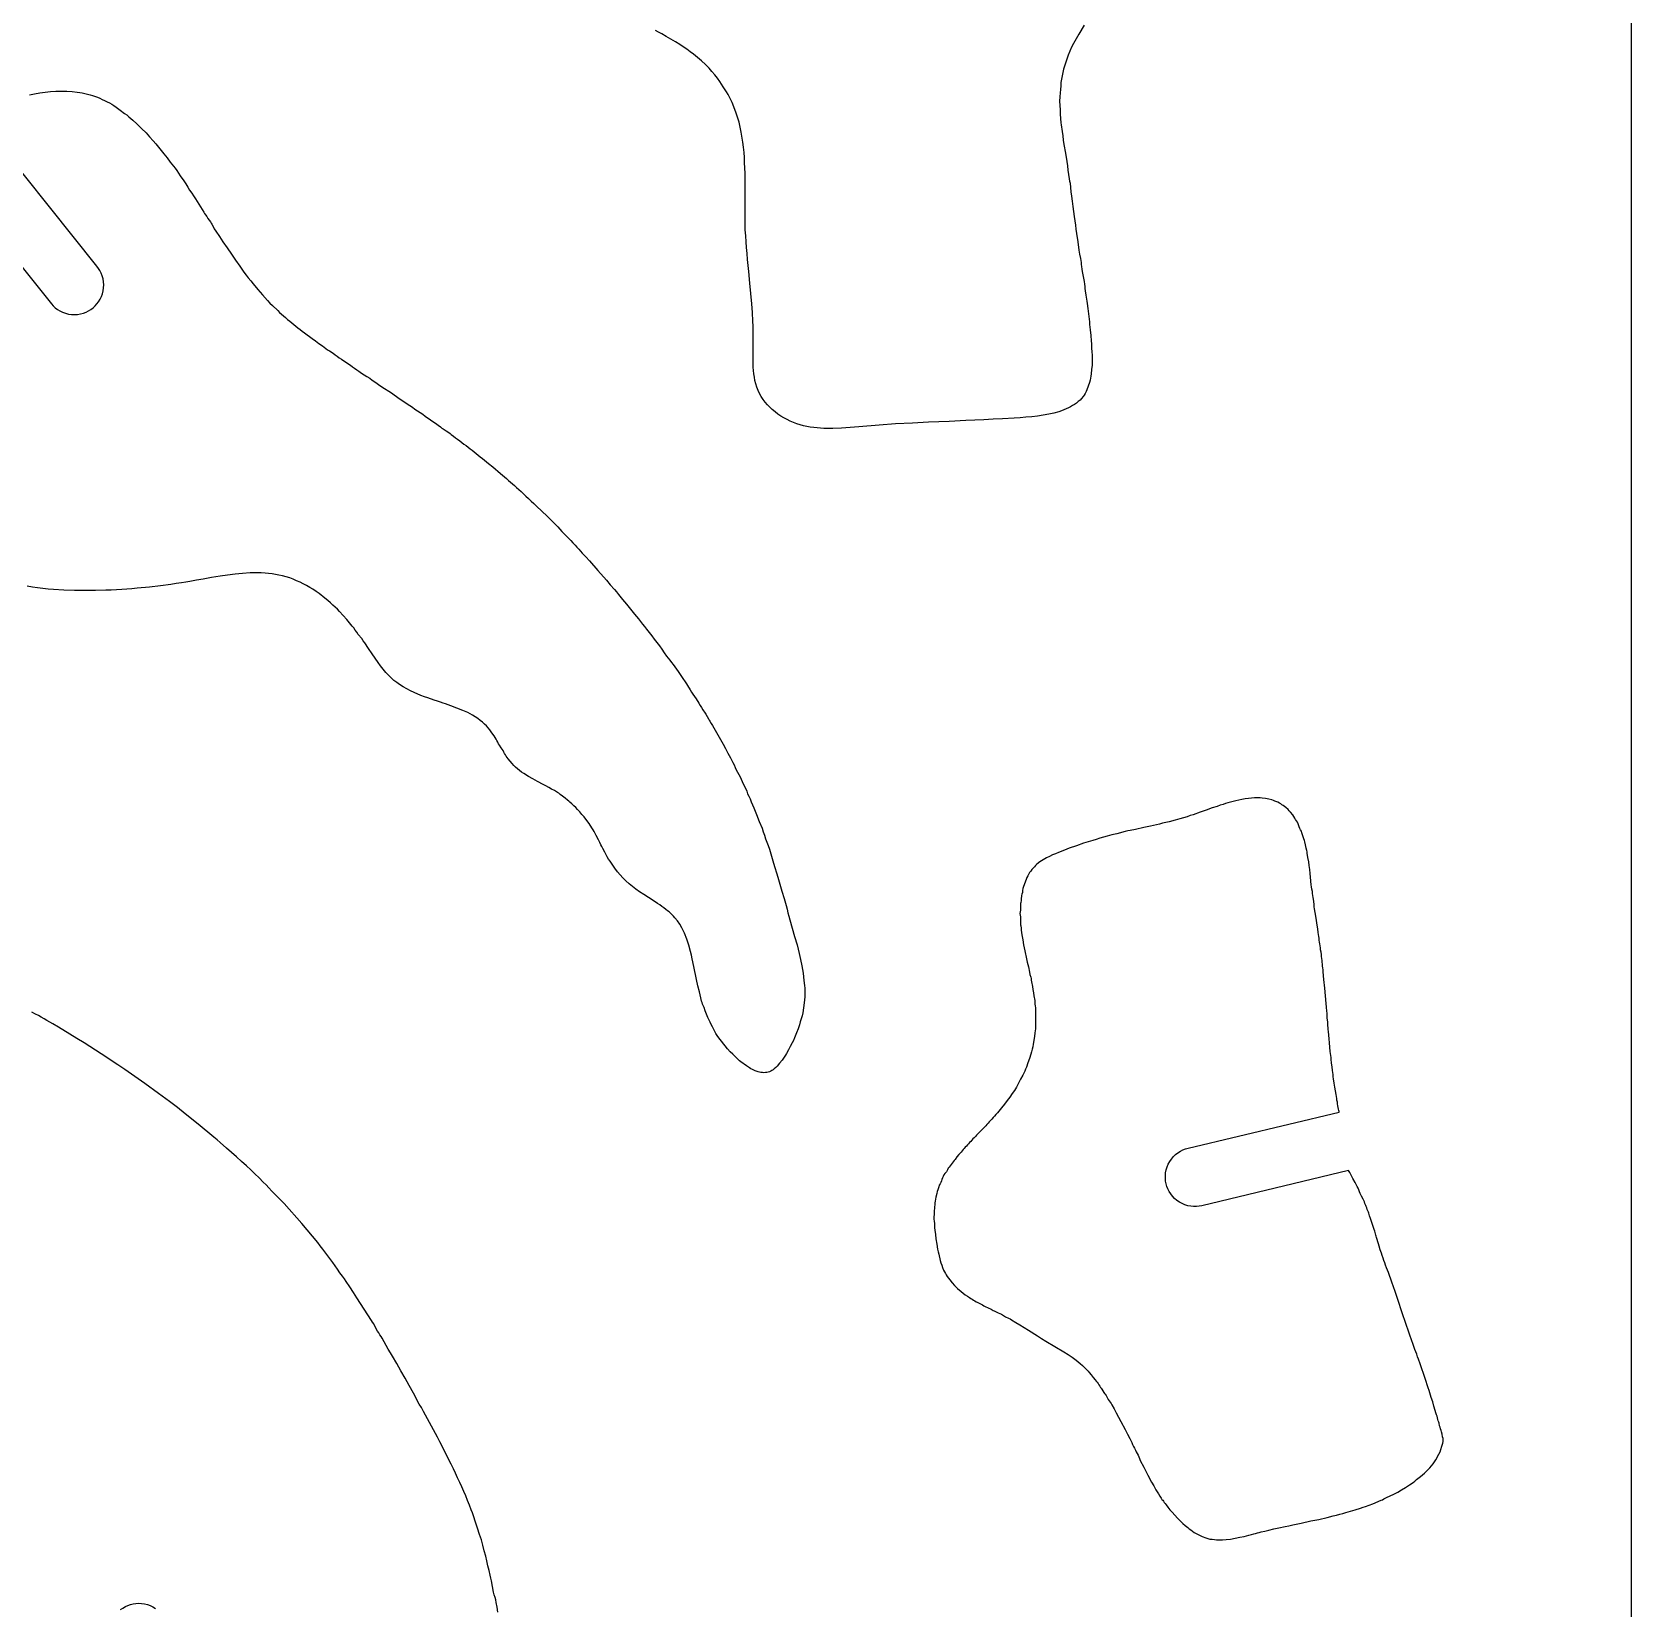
# Model space of a CAD drawing. Extents: x 0 to 1525, y 0 to 1525.
# Drawn here: x 1259 to 1525, y 804.8 to 1067.1 of the extents above; entities that cross this region are included whole.
import ezdxf

# ---------------------------------------------------------------- set-up
doc = ezdxf.new("R2010")
doc.units = 0
doc.header["$MEASUREMENT"] = 0

msp = doc.modelspace()

# ---------------------------------------------------------------- linework, layer by layer
for points in [[(0, 0), (0, 1525), (1525, 1525), (1525, 0), (0, 0)], [(1453.59, 871.76), (1453.15, 871.68), (1452.7, 871.63), (1452.22, 871.63), (1451.75, 871.68), (1451.26, 871.77), (1450.78, 871.92), (1450.31, 872.11), (1449.87, 872.36), (1449.45, 872.64), (1449.06, 872.97), (1448.72, 873.33), (1448.42, 873.72), (1448.16, 874.13), (1447.95, 874.55), (1447.78, 874.97), (1447.66, 875.41), (1447.57, 875.85), (1447.53, 876.3), (1447.53, 876.77), (1447.57, 877.25), (1447.67, 877.74), (1447.81, 878.21), (1448.01, 878.68), (1448.25, 879.13), (1448.54, 879.54), (1448.87, 879.93), (1449.23, 880.27), (1449.62, 880.58), (1450.02, 880.83), (1450.45, 881.05), (1450.87, 881.21), (1451.3, 881.34), (1476.42, 887.34), (1476.42, 887.47), (1476.4, 887.6), (1476.34, 887.86), (1476.27, 888.12), (1476.23, 888.38), (1476.19, 888.7), (1476.14, 889.01), (1476.08, 889.32), (1476.03, 889.63), (1475.99, 889.95), (1475.94, 890.26), (1475.83, 890.89), (1475.74, 891.52), (1475.63, 892.14), (1475.52, 892.87), (1475.46, 893.24), (1475.42, 893.61), (1475.35, 894.25), (1475.26, 894.88), (1475.17, 895.5), (1475.12, 896.13), (1475.09, 896.45), (1475.05, 896.77), (1475, 897.08), (1474.97, 897.4), (1474.9, 898.14), (1474.84, 898.87), (1474.78, 899.51), (1474.71, 900.14), (1474.66, 900.77), (1474.63, 901.09), (1474.59, 901.4), (1474.55, 901.71), (1474.54, 902.03), (1474.54, 902.35), (1474.5, 902.66), (1474.45, 903.03), (1474.43, 903.41), (1474.42, 903.79), (1474.38, 904.16), (1474.31, 904.79), (1474.26, 905.42), (1474.16, 906.69), (1474.06, 907.95), (1473.91, 909.43), (1473.8, 910.7), (1473.77, 911.02), (1473.72, 911.33), (1473.68, 911.64), (1473.65, 911.96), (1473.63, 912.28), (1473.6, 912.59), (1473.53, 913.22), (1473.48, 913.59), (1473.42, 913.95), (1473.36, 914.32), (1473.33, 914.69), (1473.3, 915.01), (1473.24, 915.32), (1473.17, 915.63), (1473.14, 915.94), (1473.12, 916.26), (1473.07, 916.58), (1472.97, 917.21), (1472.87, 917.84), (1472.77, 918.47), (1472.68, 919.2), (1472.57, 919.93), (1472.47, 920.56), (1472.36, 921.19), (1472.31, 921.5), (1472.27, 921.81), (1472.2, 922.44), (1472.1, 923.07), (1472.05, 923.38), (1472.02, 923.7), (1471.98, 924.07), (1471.92, 924.44), (1471.86, 924.81), (1471.81, 925.18), (1471.7, 926.44), (1471.62, 927.07), (1471.55, 927.71), (1471.52, 928.03), (1471.47, 928.35), (1471.37, 928.99), (1471.25, 929.71), (1471.14, 930.44), (1471.11, 930.65), (1471.06, 930.86), (1470.96, 931.28), (1470.84, 931.79), (1470.71, 932.3), (1470.65, 932.56), (1470.57, 932.81), (1470.4, 933.31), (1470.24, 933.82), (1470.16, 934.07), (1470.03, 934.32), (1469.91, 934.56), (1469.8, 934.81), (1469.64, 935.31), (1469.58, 935.45), (1469.52, 935.57), (1469.36, 935.8), (1469.19, 936.02), (1469.04, 936.25), (1468.88, 936.52), (1468.71, 936.78), (1468.32, 937.27), (1468.14, 937.47), (1467.94, 937.67), (1467.55, 938.04), (1467.36, 938.21), (1467.15, 938.35), (1466.93, 938.48), (1466.72, 938.62), (1466.49, 938.77), (1466.25, 938.89), (1465.73, 939.1), (1465.49, 939.2), (1465.24, 939.28), (1464.73, 939.42), (1464.46, 939.48), (1464.19, 939.53), (1463.63, 939.59), (1463.31, 939.62), (1462.99, 939.63), (1462.33, 939.62), (1461.83, 939.59), (1461.33, 939.53), (1460.78, 939.46), (1460.51, 939.42), (1460.23, 939.36), (1459.73, 939.25), (1459.24, 939.13), (1457.93, 938.79), (1457.53, 938.68), (1457.14, 938.55), (1456.63, 938.39), (1456.14, 938.22), (1455.33, 937.95), (1454.33, 937.6), (1453.33, 937.24), (1452.13, 936.83), (1451.64, 936.67), (1451.13, 936.5), (1449.93, 936.14), (1449.13, 935.91), (1448.14, 935.65), (1447.58, 935.53), (1447.03, 935.4), (1446.53, 935.28), (1446.03, 935.17), (1445.03, 934.93), (1444.48, 934.83), (1443.93, 934.71), (1442.53, 934.39), (1441.68, 934.21), (1441.26, 934.13), (1440.83, 934.02), (1439.43, 933.67), (1438.63, 933.46), (1437.83, 933.24), (1436.64, 932.9), (1436.03, 932.72), (1435.44, 932.53), (1434.68, 932.31), (1434.31, 932.2), (1433.93, 932.08), (1432.73, 931.67), (1431.54, 931.24), (1430.74, 930.94), (1429.73, 930.55), (1429.23, 930.34), (1428.74, 930.13), (1428.23, 929.9), (1427.73, 929.65), (1427.45, 929.5), (1427.17, 929.34), (1426.9, 929.15), (1426.65, 928.96), (1426.16, 928.6), (1425.94, 928.4), (1425.73, 928.17), (1425.53, 927.93), (1425.32, 927.69), (1425.12, 927.45), (1424.94, 927.2), (1424.62, 926.65), (1424.48, 926.36), (1424.36, 926.07), (1423.92, 924.88), (1423.87, 924.72), (1423.83, 924.56), (1423.77, 924.23), (1423.73, 923.9), (1423.65, 923.58), (1423.61, 923.41), (1423.58, 923.25), (1423.55, 922.91), (1423.52, 922.58), (1423.46, 922.24), (1423.43, 922.08), (1423.42, 921.92), (1423.44, 921.58), (1423.45, 921.24), (1423.44, 921.08), (1423.4, 920.92), (1423.35, 920.65), (1423.33, 920.37), (1423.35, 920.09), (1423.4, 919.81), (1423.43, 919.63), (1423.45, 919.45), (1423.44, 919.07), (1423.43, 918.69), (1423.43, 918.51), (1423.46, 918.33), (1423.52, 917.96), (1423.56, 917.59), (1423.6, 917.22), (1423.66, 916.86), (1423.8, 916.03), (1423.93, 915.19), (1424.03, 914.68), (1424.16, 914.17), (1424.21, 913.91), (1424.25, 913.65), (1424.29, 913.39), (1424.35, 913.14), (1424.56, 912.31), (1424.75, 911.49), (1424.91, 910.65), (1425, 910.23), (1425.12, 909.82), (1425.18, 909.56), (1425.22, 909.3), (1425.25, 909.03), (1425.31, 908.77), (1425.38, 908.52), (1425.42, 908.25), (1425.5, 907.73), (1425.59, 907.21), (1425.66, 906.69), (1425.7, 906.43), (1425.76, 906.17), (1425.81, 905.9), (1425.82, 905.63), (1425.83, 905.31), (1425.87, 905), (1425.92, 904.69), (1425.94, 904.37), (1425.94, 903.63), (1425.93, 902.88), (1425.93, 902.45), (1425.94, 902.02), (1425.94, 901.6), (1425.9, 901.18), (1425.82, 900.54), (1425.74, 899.9), (1425.54, 898.63), (1425.46, 898.21), (1425.37, 897.79), (1425.26, 897.37), (1425.13, 896.96), (1424.9, 896.25), (1424.66, 895.53), (1424.42, 894.84), (1424.28, 894.49), (1424.13, 894.15), (1423.79, 893.48), (1423.44, 892.81), (1423.09, 892.17), (1422.91, 891.85), (1422.74, 891.52), (1422.59, 891.23), (1422.41, 890.96), (1422.04, 890.44), (1421.64, 889.83), (1421.21, 889.25), (1420.74, 888.64), (1420.25, 888.05), (1419.8, 887.48), (1419.57, 887.2), (1419.32, 886.93), (1419.1, 886.69), (1418.89, 886.44), (1418.68, 886.19), (1418.45, 885.96), (1418.23, 885.74), (1418.04, 885.51), (1417.84, 885.27), (1417.63, 885.05), (1417.08, 884.5), (1416.54, 883.95), (1416.33, 883.73), (1416.13, 883.51), (1415.94, 883.28), (1415.72, 883.06), (1415.52, 882.87), (1415.34, 882.67), (1415.15, 882.46), (1414.94, 882.27), (1414.76, 882.09), (1414.59, 881.88), (1414.43, 881.68), (1414.24, 881.49), (1414.06, 881.3), (1413.89, 881.1), (1413.73, 880.89), (1413.55, 880.7), (1413.36, 880.51), (1413.19, 880.3), (1412.85, 879.88), (1412.54, 879.48), (1412.38, 879.28), (1412.21, 879.08), (1412.04, 878.87), (1411.88, 878.63), (1411.73, 878.4), (1411.55, 878.19), (1411.47, 878.09), (1411.4, 877.99), (1411.28, 877.76), (1411.17, 877.53), (1411.1, 877.42), (1411.02, 877.32), (1410.84, 877.11), (1410.69, 876.88), (1410.56, 876.63), (1410.44, 876.38), (1410.35, 876.14), (1410.26, 875.9), (1410.16, 875.65), (1410.04, 875.42), (1409.91, 875.18), (1409.82, 874.92), (1409.67, 874.41), (1409.58, 874.11), (1409.5, 873.8), (1409.36, 873.17), (1409.22, 872.55), (1409.17, 872.24), (1409.16, 871.92), (1409.14, 871.6), (1409.09, 871.28), (1409.05, 870.97), (1409.04, 870.65), (1409.04, 870.28), (1409.03, 869.91), (1409.02, 869.54), (1409.05, 869.17), (1409.1, 868.81), (1409.12, 868.44), (1409.14, 868.07), (1409.17, 867.71), (1409.26, 866.97), (1409.36, 866.23), (1409.5, 865.37), (1409.63, 864.52), (1409.71, 864.1), (1409.81, 863.68), (1410.06, 862.66), (1410.17, 862.25), (1410.31, 861.85), (1410.47, 861.46), (1410.64, 861.07), (1410.92, 860.51), (1411.08, 860.24), (1411.25, 859.99), (1411.64, 859.46), (1412.03, 858.95), (1412.46, 858.47), (1412.93, 858.02), (1413.57, 857.47), (1413.9, 857.2), (1414.24, 856.95), (1414.6, 856.72), (1414.94, 856.47), (1415.16, 856.32), (1415.39, 856.2), (1415.63, 856.07), (1415.84, 855.92), (1416.03, 855.8), (1416.23, 855.7), (1416.64, 855.51), (1417.08, 855.25), (1417.3, 855.12), (1417.53, 855.01), (1418.03, 854.78), (1418.54, 854.55), (1418.72, 854.46), (1418.89, 854.36), (1419.06, 854.26), (1419.24, 854.17), (1419.73, 853.94), (1420.24, 853.7), (1420.42, 853.61), (1420.59, 853.51), (1420.93, 853.3), (1421.44, 853.05), (1421.69, 852.92), (1421.93, 852.78), (1422.63, 852.35), (1423.34, 851.93), (1424.75, 851.05), (1426.23, 850.11), (1426.93, 849.67), (1427.64, 849.23), (1429.13, 848.35), (1430.62, 847.46), (1431.33, 847.02), (1432.02, 846.54), (1432.69, 846.05), (1433.34, 845.52), (1433.74, 845.17), (1434.12, 844.79), (1434.49, 844.42), (1434.67, 844.23), (1434.84, 844.04), (1435.18, 843.62), (1435.52, 843.21), (1435.83, 842.8), (1435.99, 842.6), (1436.16, 842.41), (1436.33, 842.2), (1436.46, 841.97), (1436.6, 841.73), (1436.76, 841.52), (1436.86, 841.39), (1436.96, 841.26), (1437.14, 840.97), (1437.31, 840.68), (1437.41, 840.54), (1437.51, 840.41), (1437.67, 840.21), (1437.79, 839.98), (1438.03, 839.52), (1438.17, 839.29), (1438.34, 839.07), (1438.5, 838.85), (1438.64, 838.61), (1438.98, 837.97), (1439.34, 837.32), (1440.14, 835.84), (1440.84, 834.53), (1441.23, 833.78), (1441.64, 833.03), (1441.8, 832.7), (1441.93, 832.36), (1442.06, 832.02), (1442.23, 831.69), (1442.39, 831.4), (1442.53, 831.12), (1442.68, 830.83), (1442.84, 830.55), (1442.99, 830.26), (1443.1, 829.97), (1443.2, 829.68), (1443.33, 829.39), (1443.93, 828.24), (1444.63, 826.91), (1445.23, 825.79), (1445.58, 825.15), (1445.93, 824.51), (1446.15, 824.15), (1446.39, 823.8), (1446.63, 823.46), (1446.84, 823.09), (1446.95, 822.91), (1447.09, 822.75), (1447.23, 822.59), (1447.35, 822.41), (1447.49, 822.2), (1447.64, 821.99), (1447.96, 821.59), (1448.12, 821.37), (1448.29, 821.16), (1448.65, 820.76), (1449.08, 820.27), (1449.52, 819.79), (1449.98, 819.35), (1450.45, 818.91), (1450.84, 818.55), (1451.25, 818.21), (1451.51, 818), (1451.78, 817.81), (1452.33, 817.42), (1452.64, 817.22), (1452.96, 817.04), (1453.29, 816.88), (1453.64, 816.73), (1454.27, 816.49), (1454.6, 816.39), (1454.93, 816.31), (1455.31, 816.26), (1455.68, 816.21), (1456.06, 816.19), (1456.43, 816.17), (1457.04, 816.18), (1457.63, 816.22), (1458.39, 816.31), (1459.14, 816.43), (1459.89, 816.59), (1460.64, 816.75), (1461.44, 816.96), (1461.83, 817.06), (1462.23, 817.16), (1462.54, 817.23), (1462.83, 817.32), (1463.13, 817.4), (1463.44, 817.48), (1464.09, 817.63), (1464.73, 817.79), (1465.58, 817.98), (1466.43, 818.17), (1467.44, 818.4), (1468.08, 818.53), (1468.74, 818.66), (1470.13, 818.96), (1471.73, 819.31), (1472.39, 819.44), (1473.04, 819.57), (1474.43, 819.9), (1475.43, 820.15), (1475.98, 820.3), (1476.53, 820.43), (1477.04, 820.55), (1477.53, 820.7), (1478.34, 820.94), (1479.13, 821.19), (1479.99, 821.46), (1480.41, 821.59), (1480.84, 821.73), (1482.03, 822.18), (1483.44, 822.75), (1483.67, 822.85), (1483.89, 822.97), (1484.34, 823.2), (1485.54, 823.77), (1485.87, 823.94), (1486.19, 824.13), (1486.83, 824.51), (1487.49, 824.9), (1488.12, 825.32), (1488.73, 825.74), (1489.03, 825.96), (1489.32, 826.19), (1489.99, 826.72), (1490.31, 826.99), (1490.62, 827.28), (1491.08, 827.73), (1491.52, 828.18), (1491.8, 828.49), (1492.07, 828.81), (1492.32, 829.15), (1492.54, 829.51), (1493.04, 830.44), (1493.23, 830.82), (1493.37, 831.22), (1493.53, 831.74), (1493.67, 832.25), (1493.72, 832.52), (1493.74, 832.79), (1493.72, 833.06), (1493.66, 833.32), (1493.56, 833.73), (1493.46, 834.14), (1493.39, 834.39), (1493.3, 834.65), (1493.22, 834.9), (1493.15, 835.16), (1493.07, 835.57), (1493.01, 835.77), (1492.93, 835.97), (1492.84, 836.22), (1492.78, 836.48), (1492.72, 836.73), (1492.64, 836.98), (1492.53, 837.33), (1492.42, 837.69), (1492.22, 838.4), (1492, 839.12), (1491.76, 839.83), (1491.63, 840.23), (1491.51, 840.63), (1491.4, 841.04), (1491.27, 841.44), (1490.73, 843.04), (1490.47, 843.84), (1490.2, 844.64), (1489.91, 845.44), (1489.64, 846.25), (1489.5, 846.65), (1489.35, 847.06), (1489.04, 847.85), (1488.76, 848.65), (1488.47, 849.46), (1488.2, 850.25), (1487.94, 851.04), (1487.66, 851.85), (1487.37, 852.66), (1487.1, 853.46), (1486.84, 854.25), (1486.3, 855.85), (1486.04, 856.67), (1485.76, 857.48), (1485.2, 859.05), (1484.63, 860.65), (1484.32, 861.45), (1484.17, 861.85), (1484.04, 862.25), (1483.9, 862.65), (1483.75, 863.05), (1483.6, 863.46), (1483.46, 863.86), (1483.27, 864.45), (1483.1, 865.05), (1482.99, 865.41), (1482.87, 865.77), (1482.75, 866.12), (1482.66, 866.49), (1482.61, 866.69), (1482.53, 866.89), (1482.46, 867.08), (1482.41, 867.29), (1482.35, 867.55), (1482.27, 867.8), (1482.1, 868.3), (1481.83, 869.12), (1481.67, 869.62), (1481.5, 870.11), (1481.43, 870.31), (1481.38, 870.51), (1481.32, 870.71), (1481.23, 870.91), (1481.12, 871.15), (1481.04, 871.41), (1480.96, 871.66), (1480.9, 871.78), (1480.83, 871.9), (1480.76, 872.02), (1480.71, 872.14), (1480.63, 872.39), (1480.56, 872.64), (1480.51, 872.76), (1480.44, 872.88), (1480.18, 873.35), (1479.93, 873.82), (1479.8, 874.1), (1479.7, 874.39), (1479.59, 874.68), (1479.44, 874.97), (1479.26, 875.29), (1479.08, 875.62), (1478.74, 876.28), (1478.38, 876.94), (1478.21, 877.27), (1478.02, 877.6), (1453.59, 871.76)]]:
    msp.add_lwpolyline(points, close=True)
for points in [[(1434.04, 1068.19), (1433.12, 1066.7), (1432.67, 1065.94), (1432.25, 1065.17), (1431.93, 1064.53), (1431.65, 1063.87), (1431.38, 1063.2), (1431.13, 1062.52), (1430.85, 1061.71), (1430.6, 1060.88), (1430.39, 1060.05), (1430.23, 1059.2), (1430.15, 1058.64), (1430.11, 1058.08), (1430.07, 1057.52), (1430.01, 1056.96), (1429.94, 1056.25), (1429.93, 1055.53), (1429.95, 1054.82), (1430, 1054.11), (1430.05, 1053.39), (1430.08, 1052.68), (1430.13, 1051.96), (1430.18, 1051.61), (1430.24, 1051.25), (1430.31, 1050.89), (1430.36, 1050.53), (1430.44, 1049.81), (1430.51, 1049.09), (1430.62, 1048.37), (1430.89, 1046.93), (1431.13, 1045.49), (1431.22, 1044.77), (1431.3, 1044.05), (1431.4, 1043.33), (1431.53, 1042.61), (1431.6, 1042.26), (1431.66, 1041.9), (1431.74, 1041.18), (1431.82, 1040.46), (1431.91, 1039.75), (1432.04, 1038.9), (1432.15, 1038.05), (1432.25, 1037.2), (1432.37, 1036.35), (1432.55, 1034.94), (1432.64, 1034.24), (1432.75, 1033.54), (1432.96, 1032.16), (1433.14, 1030.77), (1433.25, 1030.09), (1433.38, 1029.4), (1433.5, 1028.71), (1433.54, 1028.37), (1433.57, 1028.02), (1433.61, 1027.61), (1433.67, 1027.19), (1433.84, 1026.37), (1434, 1025.54), (1434.07, 1025.13), (1434.1, 1024.71), (1434.13, 1024.36), (1434.17, 1024), (1434.29, 1023.3), (1434.42, 1022.6), (1434.47, 1022.25), (1434.51, 1021.9), (1434.6, 1021.03), (1434.73, 1020.16), (1434.84, 1019.28), (1434.89, 1018.85), (1434.92, 1018.41), (1434.95, 1017.95), (1434.99, 1017.49), (1435.1, 1016.58), (1435.2, 1015.66), (1435.23, 1015.2), (1435.24, 1014.74), (1435.25, 1014.35), (1435.27, 1013.96), (1435.32, 1013.18), (1435.35, 1012.4), (1435.35, 1012.01), (1435.32, 1011.62), (1435.25, 1010.9), (1435.18, 1010.18), (1435.14, 1009.82), (1435.09, 1009.46), (1435.01, 1009.11), (1434.91, 1008.76), (1434.7, 1008.14), (1434.47, 1007.53), (1434.34, 1007.23), (1434.19, 1006.94), (1434.02, 1006.66), (1433.84, 1006.39), (1433.59, 1006.1), (1433.33, 1005.82), (1433.04, 1005.56), (1432.74, 1005.32), (1432.42, 1005.1), (1432.1, 1004.9), (1431.76, 1004.7), (1431.43, 1004.53), (1431.04, 1004.35), (1430.64, 1004.18), (1430.23, 1004.03), (1429.82, 1003.89), (1428.98, 1003.66), (1428.13, 1003.47), (1427.19, 1003.29), (1426.24, 1003.16), (1425.29, 1003.05), (1424.33, 1002.95), (1423.36, 1002.87), (1422.39, 1002.81), (1420.43, 1002.69), (1418.88, 1002.62), (1417.33, 1002.54), (1415.83, 1002.47), (1414.33, 1002.4), (1411.53, 1002.28), (1408.13, 1002.13), (1405.43, 1002), (1402.63, 1001.85), (1399.93, 1001.66), (1396.53, 1001.38), (1395.09, 1001.25), (1393.63, 1001.15), (1392.18, 1001.1), (1391.46, 1001.09), (1390.73, 1001.1), (1390.16, 1001.13), (1389.59, 1001.18), (1389.02, 1001.24), (1388.45, 1001.32), (1387.89, 1001.43), (1387.33, 1001.55), (1386.78, 1001.7), (1386.23, 1001.88), (1385.67, 1002.08), (1385.12, 1002.31), (1384.58, 1002.57), (1384.06, 1002.84), (1383.55, 1003.15), (1383.06, 1003.48), (1382.58, 1003.85), (1382.13, 1004.24), (1381.72, 1004.64), (1381.32, 1005.05), (1380.94, 1005.49), (1380.6, 1005.94), (1380.28, 1006.41), (1379.99, 1006.9), (1379.75, 1007.42), (1379.55, 1007.96), (1379.38, 1008.51), (1379.25, 1009.07), (1379.14, 1009.63), (1379.05, 1010.19), (1378.99, 1010.75), (1378.95, 1011.32), (1378.93, 1011.9), (1378.93, 1012.47), (1378.94, 1013.96), (1378.93, 1015.45), (1378.93, 1016.33), (1378.94, 1017.21), (1378.94, 1018.09), (1378.9, 1018.97), (1378.82, 1020.41), (1378.78, 1021.13), (1378.71, 1021.85), (1378.56, 1023.55), (1378.41, 1025.25), (1378.21, 1027.22), (1378, 1029.2), (1377.92, 1030.19), (1377.86, 1031.18), (1377.79, 1032.17), (1377.71, 1033.16), (1377.67, 1033.66), (1377.64, 1034.16), (1377.63, 1035.17), (1377.64, 1037.18), (1377.63, 1039.51), (1377.64, 1041.83), (1377.64, 1042.7), (1377.6, 1043.57), (1377.52, 1045.31), (1377.48, 1046.17), (1377.43, 1047.03), (1377.34, 1047.89), (1377.22, 1048.74), (1376.95, 1050.42), (1376.79, 1051.25), (1376.6, 1052.07), (1376.35, 1052.89), (1376.05, 1053.7), (1375.43, 1055.31), (1375.23, 1055.77), (1375.01, 1056.22), (1374.77, 1056.66), (1374.51, 1057.1), (1373.96, 1057.96), (1373.41, 1058.8), (1373, 1059.38), (1372.55, 1059.94), (1372.08, 1060.49), (1371.61, 1061.02), (1371.32, 1061.34), (1371.01, 1061.65), (1370.37, 1062.24), (1369.71, 1062.81), (1369.04, 1063.36), (1368.49, 1063.79), (1367.9, 1064.19), (1367.31, 1064.58), (1366.72, 1064.97), (1366, 1065.44), (1365.25, 1065.88), (1364.49, 1066.31), (1363.74, 1066.74), (1363.22, 1067.02), (1362.69, 1067.29)], [(1258.53, 1056.62), (1259.38, 1056.8), (1260.24, 1056.95), (1261.13, 1057.07), (1262.03, 1057.16), (1262.93, 1057.22), (1263.83, 1057.24), (1264.74, 1057.23), (1265.63, 1057.17), (1266.49, 1057.08), (1266.91, 1057.01), (1267.33, 1056.93), (1268.19, 1056.74), (1268.62, 1056.63), (1269.04, 1056.49), (1269.85, 1056.21), (1270.25, 1056.04), (1270.64, 1055.85), (1271.04, 1055.65), (1271.44, 1055.46), (1271.85, 1055.26), (1272.24, 1055.04), (1272.6, 1054.81), (1272.95, 1054.57), (1273.64, 1054.06), (1274.36, 1053.53), (1274.71, 1053.26), (1275.05, 1052.97), (1275.74, 1052.37), (1276.42, 1051.76), (1277.18, 1051.01), (1277.93, 1050.26), (1278.23, 1049.95), (1278.53, 1049.62), (1279.12, 1048.96), (1279.59, 1048.43), (1280.03, 1047.89), (1280.47, 1047.34), (1280.92, 1046.81), (1281.19, 1046.48), (1281.44, 1046.13), (1281.93, 1045.43), (1282.2, 1045.07), (1282.49, 1044.72), (1282.77, 1044.38), (1283.04, 1044.02), (1283.63, 1043.15), (1284.24, 1042.29), (1284.58, 1041.78), (1284.89, 1041.25), (1285.19, 1040.73), (1285.53, 1040.22), (1285.84, 1039.78), (1286.14, 1039.33), (1286.74, 1038.44), (1287.02, 1038), (1287.27, 1037.54), (1287.53, 1037.08), (1287.68, 1036.86), (1287.83, 1036.64), (1288.04, 1036.35), (1288.23, 1036.05), (1288.43, 1035.75), (1288.64, 1035.45), (1288.76, 1035.27), (1288.88, 1035.09), (1289.09, 1034.7), (1289.29, 1034.32), (1289.53, 1033.95), (1290.14, 1033.06), (1290.73, 1032.17), (1291.43, 1031.14), (1292.13, 1030.11), (1292.83, 1029.1), (1293.54, 1028.09), (1294.23, 1027.1), (1294.58, 1026.62), (1294.95, 1026.15), (1295.35, 1025.67), (1295.74, 1025.18), (1296.52, 1024.22), (1297.32, 1023.31), (1298.13, 1022.41), (1298.55, 1021.97), (1298.98, 1021.54), (1299.84, 1020.7), (1300.16, 1020.4), (1300.49, 1020.11), (1301.15, 1019.54), (1301.49, 1019.24), (1301.83, 1018.96), (1302.18, 1018.68), (1302.52, 1018.38), (1302.86, 1018.1), (1303.21, 1017.84), (1303.58, 1017.58), (1303.92, 1017.31), (1304.32, 1016.99), (1304.73, 1016.68), (1305.14, 1016.39), (1305.55, 1016.08), (1306.11, 1015.66), (1306.7, 1015.25), (1307.28, 1014.84), (1307.84, 1014.42), (1308.13, 1014.2), (1308.43, 1014), (1309.04, 1013.61), (1309.39, 1013.36), (1309.73, 1013.1), (1310.08, 1012.84), (1310.43, 1012.6), (1311.18, 1012.1), (1311.94, 1011.61), (1312.29, 1011.36), (1312.63, 1011.11), (1312.98, 1010.85), (1313.33, 1010.61), (1313.79, 1010.32), (1314.24, 1010.02), (1314.68, 1009.73), (1315.14, 1009.44), (1315.57, 1009.15), (1315.99, 1008.85), (1316.4, 1008.55), (1316.83, 1008.26), (1317.58, 1007.77), (1318.34, 1007.28), (1318.77, 1007), (1319.19, 1006.7), (1319.61, 1006.39), (1320.03, 1006.1), (1321.84, 1004.93), (1322.26, 1004.63), (1322.68, 1004.32), (1323.1, 1004.02), (1323.53, 1003.73), (1323.97, 1003.45), (1324.4, 1003.16), (1325.24, 1002.54), (1325.66, 1002.24), (1326.1, 1001.95), (1326.54, 1001.66), (1326.95, 1001.34), (1327.16, 1001.17), (1327.38, 1001.01), (1327.84, 1000.71), (1328.29, 1000.41), (1328.51, 1000.25), (1328.72, 1000.08), (1329.06, 999.8), (1329.42, 999.56), (1329.78, 999.31), (1330.12, 999.04), (1330.46, 998.76), (1330.82, 998.51), (1331.18, 998.26), (1331.52, 997.99), (1331.85, 997.72), (1332.18, 997.47), (1332.52, 997.21), (1332.85, 996.95), (1333.55, 996.39), (1333.9, 996.12), (1334.24, 995.83), (1334.58, 995.54), (1334.93, 995.27), (1335.62, 994.71), (1336.93, 993.59), (1337.6, 993.04), (1337.93, 992.75), (1338.24, 992.46), (1338.56, 992.16), (1338.9, 991.88), (1339.23, 991.59), (1339.55, 991.29), (1339.94, 990.93), (1340.34, 990.58), (1340.74, 990.22), (1341.12, 989.85), (1341.56, 989.42), (1342.02, 989.01), (1342.48, 988.59), (1342.92, 988.17), (1344.65, 986.48), (1346.43, 984.71), (1346.79, 984.34), (1347.13, 983.96), (1347.48, 983.58), (1347.85, 983.22), (1348.23, 982.84), (1348.59, 982.44), (1348.95, 982.05), (1349.32, 981.66), (1349.63, 981.34), (1349.92, 981.01), (1350.22, 980.68), (1350.52, 980.36), (1350.83, 980.04), (1351.13, 979.71), (1351.72, 979.05), (1353.11, 977.47), (1354.52, 975.88), (1355.18, 975.09), (1355.85, 974.31), (1356.2, 973.9), (1356.55, 973.49), (1357.23, 972.66), (1357.89, 971.85), (1358.55, 971.04), (1359.2, 970.22), (1359.86, 969.4), (1360.2, 968.98), (1360.54, 968.55), (1360.87, 968.12), (1361.21, 967.7), (1361.44, 967.43), (1361.65, 967.16), (1362.06, 966.58), (1362.47, 966.01), (1362.68, 965.74), (1362.91, 965.47), (1363.34, 964.93), (1363.74, 964.37), (1364.13, 963.79), (1364.52, 963.22), (1364.8, 962.87), (1365.09, 962.52), (1365.37, 962.17), (1365.64, 961.81), (1366.44, 960.65), (1367.23, 959.5), (1367.64, 958.92), (1367.84, 958.63), (1368.03, 958.33), (1368.46, 957.59), (1368.69, 957.22), (1368.93, 956.87), (1369.44, 956.13), (1369.93, 955.39), (1370.15, 955.02), (1370.36, 954.64), (1370.58, 954.27), (1370.7, 954.09), (1370.83, 953.91), (1370.97, 953.73), (1371.08, 953.55), (1371.29, 953.16), (1371.49, 952.77), (1371.6, 952.58), (1371.73, 952.4), (1371.98, 952.03), (1372.19, 951.65), (1372.4, 951.26), (1372.62, 950.88), (1372.85, 950.5), (1373.07, 950.12), (1373.51, 949.35), (1373.72, 948.97), (1373.93, 948.59), (1374.33, 947.82), (1374.75, 947.05), (1375.16, 946.29), (1375.58, 945.51), (1375.77, 945.11), (1375.95, 944.71), (1376.14, 944.31), (1376.35, 943.92), (1376.56, 943.53), (1376.76, 943.13), (1377.13, 942.33), (1377.52, 941.52), (1377.7, 941.13), (1377.87, 940.72), (1378.03, 940.32), (1378.21, 939.92), (1378.43, 939.45), (1378.64, 938.96), (1379.03, 937.99), (1379.5, 936.86), (1379.96, 935.72), (1380.42, 934.58), (1380.63, 934), (1380.83, 933.41), (1381.02, 932.83), (1381.24, 932.26), (1381.45, 931.69), (1381.64, 931.1), (1381.98, 929.94), (1382.34, 928.78), (1383.03, 926.45), (1383.74, 924.09), (1384.08, 922.91), (1384.44, 921.72), (1384.61, 921.13), (1384.74, 920.52), (1384.87, 919.92), (1385.03, 919.32), (1385.44, 917.94), (1385.83, 916.55), (1386.24, 915.16), (1386.44, 914.47), (1386.6, 913.76), (1386.82, 912.72), (1387.04, 911.68), (1387.24, 910.47), (1387.4, 909.26), (1387.49, 908.41), (1387.52, 907.98), (1387.54, 907.55), (1387.54, 907.04), (1387.52, 906.53), (1387.44, 905.52), (1387.34, 904.69), (1387.21, 903.87), (1387.09, 903.36), (1386.94, 902.87), (1386.78, 902.37), (1386.64, 901.87), (1386.54, 901.53), (1386.43, 901.19), (1386.16, 900.53), (1385.83, 899.69), (1385.65, 899.27), (1385.43, 898.87), (1385.11, 898.28), (1384.8, 897.68), (1384.49, 897.09), (1384.32, 896.8), (1384.13, 896.51), (1383.75, 895.98), (1383.35, 895.47), (1382.92, 894.98), (1382.69, 894.75), (1382.45, 894.54), (1382.26, 894.4), (1382.06, 894.27), (1381.86, 894.16), (1381.65, 894.07), (1381.43, 894), (1381.2, 893.95), (1380.97, 893.91), (1380.73, 893.9), (1380.48, 893.91), (1380.24, 893.94), (1380, 893.99), (1379.76, 894.05), (1379.29, 894.21), (1378.83, 894.41), (1378.57, 894.55), (1378.32, 894.69), (1377.85, 895.02), (1376.92, 895.71), (1376.67, 895.9), (1376.44, 896.09), (1376, 896.52), (1375.57, 896.96), (1375.14, 897.39), (1374.68, 897.87), (1374.26, 898.38), (1373.44, 899.42), (1373.08, 899.92), (1372.76, 900.45), (1372.16, 901.53), (1371.96, 901.91), (1371.78, 902.29), (1371.41, 903.06), (1371.29, 903.34), (1371.17, 903.62), (1370.97, 904.19), (1370.77, 904.77), (1370.54, 905.33), (1370.44, 905.58), (1370.36, 905.82), (1370.24, 906.33), (1370.14, 906.84), (1370.02, 907.34), (1369.75, 908.38), (1369.52, 909.43), (1369.07, 911.59), (1368.82, 912.84), (1368.69, 913.46), (1368.53, 914.08), (1368.25, 915.11), (1368.09, 915.62), (1367.91, 916.12), (1367.51, 917.09), (1367.29, 917.57), (1367.06, 918.03), (1366.72, 918.61), (1366.34, 919.17), (1365.91, 919.69), (1365.68, 919.94), (1365.45, 920.17), (1364.96, 920.64), (1364.71, 920.86), (1364.43, 921.06), (1364.08, 921.31), (1363.74, 921.58), (1363.4, 921.84), (1363.04, 922.08), (1362.28, 922.56), (1361.53, 923.04), (1360.78, 923.53), (1360.03, 924.02), (1359.43, 924.43), (1358.85, 924.87), (1358.29, 925.33), (1357.75, 925.82), (1357.26, 926.31), (1356.79, 926.82), (1356.35, 927.35), (1355.93, 927.91), (1355.13, 929.07), (1354.89, 929.44), (1354.68, 929.83), (1354.27, 930.61), (1353.93, 931.21), (1353.76, 931.52), (1353.61, 931.83), (1353.43, 932.23), (1353.23, 932.62), (1352.81, 933.39), (1352.48, 934.01), (1352.31, 934.32), (1352.13, 934.62), (1351.64, 935.35), (1351.13, 936.06), (1350.8, 936.48), (1350.45, 936.88), (1350.09, 937.28), (1349.74, 937.69), (1349.44, 938.01), (1349.1, 938.31), (1348.77, 938.61), (1348.44, 938.92), (1348.26, 939.1), (1348.06, 939.27), (1347.65, 939.59), (1347.23, 939.89), (1346.82, 940.21), (1346.61, 940.39), (1346.38, 940.55), (1345.91, 940.84), (1345.42, 941.1), (1344.94, 941.37), (1344.47, 941.63), (1344, 941.88), (1343.04, 942.37), (1342.28, 942.77), (1341.54, 943.21), (1340.77, 943.66), (1340.4, 943.91), (1340.05, 944.18), (1339.41, 944.73), (1339.11, 945.02), (1338.84, 945.34), (1338.51, 945.74), (1338.17, 946.14), (1337.86, 946.56), (1337.72, 946.78), (1337.6, 947.02), (1337.48, 947.26), (1337.34, 947.5), (1337.03, 947.95), (1336.72, 948.41), (1336.58, 948.64), (1336.45, 948.88), (1336.32, 949.15), (1336.17, 949.42), (1335.84, 949.93), (1335.49, 950.44), (1335.13, 950.93), (1334.86, 951.27), (1334.57, 951.6), (1334.26, 951.91), (1333.94, 952.2), (1333.54, 952.53), (1333.12, 952.84), (1332.69, 953.13), (1332.24, 953.4), (1331.85, 953.61), (1331.45, 953.81), (1330.63, 954.18), (1329.64, 954.58), (1328.63, 954.95), (1327.78, 955.26), (1327.36, 955.4), (1326.93, 955.54), (1326.4, 955.71), (1325.88, 955.89), (1324.84, 956.26), (1324.25, 956.46), (1323.68, 956.69), (1322.54, 957.17), (1321.92, 957.46), (1321.31, 957.77), (1320.72, 958.11), (1320.13, 958.47), (1319.64, 958.8), (1319.18, 959.17), (1318.75, 959.57), (1318.33, 959.98), (1317.85, 960.49), (1317.39, 961.03), (1316.95, 961.58), (1316.53, 962.15), (1316.03, 962.88), (1315.54, 963.62), (1314.94, 964.51), (1314.34, 965.4), (1314.08, 965.77), (1313.81, 966.14), (1313.23, 966.84), (1312.98, 967.18), (1312.74, 967.55), (1312.49, 967.9), (1312.36, 968.07), (1312.22, 968.22), (1311.98, 968.48), (1311.76, 968.76), (1311.54, 969.04), (1311.32, 969.31), (1310.73, 969.96), (1310.14, 970.62), (1309.78, 971.01), (1309.4, 971.37), (1309.01, 971.71), (1308.62, 972.07), (1308.17, 972.48), (1307.7, 972.88), (1306.73, 973.62), (1306.22, 973.99), (1305.7, 974.33), (1305.17, 974.66), (1304.63, 974.97), (1304.1, 975.26), (1303.55, 975.52), (1302.99, 975.77), (1302.43, 976.01), (1301.84, 976.22), (1301.25, 976.41), (1300.64, 976.56), (1300.03, 976.7), (1299.47, 976.81), (1298.89, 976.9), (1298.31, 976.97), (1297.73, 977.02), (1297.11, 977.05), (1296.49, 977.07), (1295.86, 977.07), (1295.23, 977.05), (1293.98, 976.98), (1292.74, 976.86), (1291.48, 976.7), (1290.24, 976.51), (1288.83, 976.28), (1287.43, 976.03), (1286.33, 975.84), (1285.24, 975.65), (1284.54, 975.53), (1283.84, 975.42), (1282.94, 975.28), (1282.04, 975.15), (1280.33, 974.92), (1278.53, 974.71), (1276.43, 974.5), (1275.59, 974.43), (1274.73, 974.37), (1273.88, 974.31), (1273.03, 974.25), (1272.13, 974.21), (1271.23, 974.18), (1269.53, 974.14), (1268.63, 974.13), (1267.73, 974.13), (1266.03, 974.15), (1264.23, 974.21), (1262.53, 974.31), (1261.63, 974.38), (1260.74, 974.47), (1259.88, 974.58), (1259.03, 974.71), (1258.18, 974.87)], [(1242.08, 1046.92), (1262.19, 1021.82), (1262.49, 1021.49), (1262.82, 1021.19), (1263.2, 1020.9), (1263.61, 1020.65), (1264.06, 1020.43), (1264.52, 1020.26), (1265.01, 1020.14), (1265.52, 1020.06), (1266.02, 1020.04), (1266.53, 1020.07), (1267.02, 1020.15), (1267.5, 1020.28), (1267.95, 1020.45), (1268.37, 1020.66), (1268.76, 1020.9), (1269.12, 1021.17), (1269.45, 1021.48), (1269.75, 1021.81), (1270.04, 1022.19), (1270.29, 1022.6), (1270.51, 1023.04), (1270.68, 1023.51), (1270.8, 1024), (1270.88, 1024.5), (1270.9, 1025.01), (1270.87, 1025.52), (1270.79, 1026.01), (1270.66, 1026.49), (1270.49, 1026.93), (1270.27, 1027.36), (1270.04, 1027.74), (1269.77, 1028.1), (1249.79, 1053.05)], [(1336.47, 804.14), (1336.34, 804.95), (1336.2, 805.77), (1336.11, 806.17), (1336, 806.56), (1335.87, 807.02), (1335.77, 807.48), (1335.59, 808.42), (1335.42, 809.36), (1335.32, 809.82), (1335.21, 810.28), (1335.01, 811.07), (1334.82, 811.87), (1334.64, 812.66), (1334.44, 813.45), (1334.2, 814.36), (1333.97, 815.28), (1333.73, 816.19), (1333.44, 817.08), (1333.1, 818.11), (1332.77, 819.14), (1332.43, 820.17), (1332.24, 820.68), (1332.04, 821.18), (1331.73, 821.94), (1331.44, 822.71), (1331.14, 823.47), (1330.83, 824.23), (1330.49, 824.99), (1330.14, 825.74), (1329.78, 826.5), (1329.44, 827.25), (1329.08, 828.01), (1328.71, 828.76), (1327.95, 830.26), (1327.21, 831.75), (1326.83, 832.5), (1326.44, 833.23), (1325.11, 835.69), (1324.44, 836.93), (1324.1, 837.55), (1323.74, 838.17), (1323.4, 838.77), (1323.07, 839.38), (1322.75, 839.99), (1322.41, 840.6), (1321.72, 841.83), (1321.02, 843.05), (1320.33, 844.28), (1319.64, 845.5), (1318.96, 846.71), (1318.61, 847.31), (1318.24, 847.91), (1317.89, 848.5), (1317.56, 849.11), (1317.22, 849.72), (1317.03, 850.01), (1316.84, 850.3), (1316.64, 850.59), (1316.46, 850.88), (1316.13, 851.49), (1315.81, 852.09), (1315.63, 852.39), (1315.45, 852.68), (1314.83, 853.61), (1314.24, 854.55), (1313.64, 855.49), (1313.03, 856.42), (1312.43, 857.34), (1311.85, 858.26), (1311.25, 859.17), (1310.93, 859.62), (1310.61, 860.06), (1310.2, 860.62), (1309.81, 861.19), (1309.42, 861.76), (1309.01, 862.32), (1307.34, 864.53), (1306.92, 865.08), (1306.49, 865.62), (1305.62, 866.68), (1304.74, 867.76), (1303.84, 868.81), (1300.92, 872.11), (1300.14, 872.93), (1299.33, 873.72), (1298.85, 874.21), (1298.39, 874.72), (1297.93, 875.22), (1297.44, 875.71), (1296.73, 876.38), (1296.04, 877.06), (1295.35, 877.74), (1294.63, 878.39), (1293.79, 879.13), (1292.97, 879.88), (1292.15, 880.64), (1291.32, 881.37), (1290.27, 882.29), (1289.75, 882.75), (1289.22, 883.2), (1286.62, 885.33), (1284.43, 887.08), (1283.14, 888.1), (1281.83, 889.1), (1280.03, 890.43), (1277.74, 892.08), (1276.63, 892.87), (1275.53, 893.66), (1274.96, 894.06), (1274.38, 894.45), (1273.23, 895.22), (1272.31, 895.84), (1271.39, 896.45), (1269.53, 897.65), (1267.63, 898.85), (1266.44, 899.59), (1265.24, 900.32), (1263.35, 901.46), (1262.4, 902.02), (1261.43, 902.56), (1260.96, 902.84), (1260.49, 903.12), (1260.02, 903.41), (1259.54, 903.66), (1258.93, 903.98)], [(1273.7, 804.56), (1274.09, 804.83), (1274.51, 805.07), (1274.92, 805.26), (1275.34, 805.41), (1275.78, 805.52), (1276.22, 805.59), (1276.7, 805.61), (1277.18, 805.6), (1277.67, 805.53), (1278.15, 805.41), (1278.63, 805.24), (1279.09, 805.02), (1279.52, 804.76)]]:
    msp.add_lwpolyline(points)

doc.saveas('drawing.dxf')
